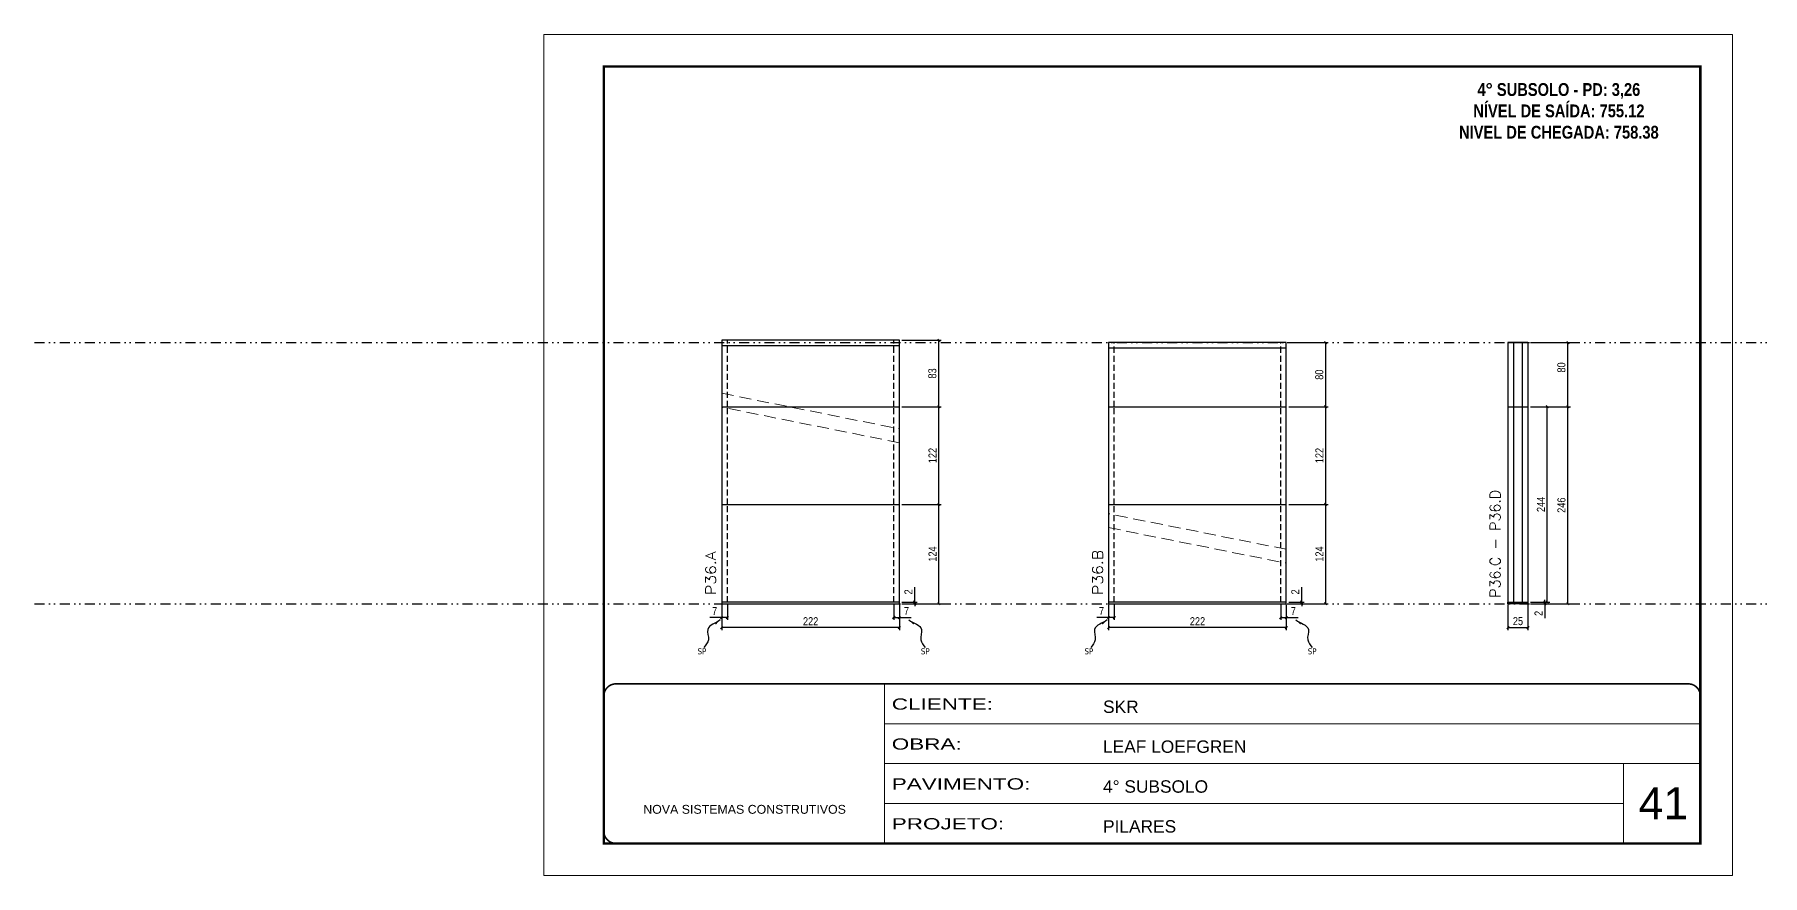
# Model space of a CAD drawing. Header units: millimetres. Extents: x 13777 to 27878, y -21631 to 6985.
# Drawn here: x 13777 to 15936, y -5551 to -4501 of the extents above; entities that cross this region are included whole.
import ezdxf

# ---------------------------------------------------------------- set-up
doc = ezdxf.new("R2010")
doc.units = ezdxf.units.MM
for name, pattern in [('CONTINUO', [0]), ('DASHED', [0.75, 0.5, -0.25]), ('DIVIDE2', [0.625, 0.25, -0.125, 0, -0.125, 0, -0.125]), ('HIDDEN', [0.375, 0.25, -0.125])]:
    doc.linetypes.add(name, pattern=pattern)
for name, color, linetype, lineweight in [('CARIMBO', 255, 'Continuous', 9), ('Folhas', 255, 'Continuous', 9), ('Hachura', 251, 'Continuous', 9), ('SARRAFO DE PRESSAO', 251, 'DASHED', 9), ('Texto Seção', 7, 'Continuous', 15)]:
    doc.layers.add(name, color=color, linetype=linetype, lineweight=lineweight)
for name, color, linetype in [('COTA', 241, 'Continuous'), ('NOMENCLATURA', 7, 'Continuous'), ('Nível', 160, 'Continuous'), ('Painéis', 200, 'Continuous'), ('SARR_2.2x7', 40, 'Continuous'), ('Sarrafo de Pressão', 42, 'HIDDEN'), ('texto', 7, 'Continuous')]:
    doc.layers.add(name, color=color, linetype=linetype)
doc.styles.add('ARIAL', font='arial.ttf')
doc.styles.add('COTA TECNICA', font='techl___.ttf', dxfattribs={"height": 10})
doc.styles.add('COTA TECNICA-50', font='techl___.ttf', dxfattribs={"height": 10})
doc.styles.add('REGUA-120', font='ROMANS.shx', dxfattribs={"height": 15})
doc.styles.add('ROMANC', font='techb___.ttf', dxfattribs={"height": 2.5})
doc.styles.get("Standard").update_dxf_attribs({"font": 'arial.ttf'})
doc.styles.add('Tecnologia', font='')
doc.styles.get('Tecnologia').set_extended_font_data('Forgotten Futurist')
doc.dimstyles.new('COTA PAINEL-50', dxfattribs={"dimtxt": 10, "dimasz": 3, "dimexe": 3, "dimexo": 3, "dimgap": 3, "dimtad": 1, "dimdec": 1, "dimzin": 12, "dimdsep": 46, "dimtxsty": 'COTA TECNICA-50', "dimblk1": 'OBLIQUE', "dimblk2": 'OBLIQUE', "dimsah": 1, "dimcen": 0.9, "dimclrd": 4, "dimclre": 4, "dimclrt": 240, "dimadec": 1, "dimazin": 3, "dimtfac": 1, "dimtdec": 1, "dimtmove": 0, "dimatfit": 3, "dimfxl": 1, "dimtolj": 1, "dimtzin": 12, "dimarcsym": 0})
doc.dimstyles.new('PAINEL', dxfattribs={"dimtxt": 10, "dimasz": 3, "dimexe": 3, "dimexo": 3, "dimgap": 3, "dimtad": 1, "dimdec": 1, "dimzin": 12, "dimdsep": 46, "dimtxsty": 'COTA TECNICA', "dimblk1": 'OBLIQUE', "dimblk2": 'OBLIQUE', "dimsah": 1, "dimcen": 0.9, "dimclrd": 4, "dimclre": 4, "dimclrt": 240, "dimadec": 1, "dimazin": 3, "dimtfac": 1, "dimtdec": 1, "dimtmove": 0, "dimatfit": 3, "dimfxl": 1, "dimtolj": 1, "dimtzin": 12, "dimarcsym": 0})
doc.dimstyles.get("Standard").update_dxf_attribs({"dimtxt": 0.18, "dimasz": 0.18, "dimexe": 0.18, "dimexo": 0.0625, "dimgap": 0.09, "dimtad": 0, "dimtih": 1, "dimtoh": 1, "dimdec": 4, "dimzin": 0, "dimdsep": 46, "dimtxsty": 'Standard', "dimcen": 0.09, "dimadec": 0, "dimazin": 0, "dimtfac": 1, "dimtdec": 4, "dimtofl": 0, "dimtmove": 0, "dimatfit": 3, "dimfxl": 1, "dimtolj": 1, "dimtzin": 0, "dimarcsym": 0})

# ---------------------------------------------------------------- blocks, each defined once
blk = doc.blocks.new('9999999999')
at = {"color": 30, "linetype": 'CONTINUO'}
for p, q in [((98564.6, 34230.2), (98564.6, 34429.4)), ((98564.6, 34379.6), (99584, 34379.6)), ((98564.6, 34329.8), (99488, 34329.8)), ((99584, 34329.8), (99488, 34329.8)), ((99488, 34329.8), (99488, 34230.2)), ((98564.6, 34280), (99488, 34280))]:
    blk.add_line(p, q, dxfattribs=at)
at = {"color": 30, "linetype": 'CONTINUO', "const_width": 2}
blk.add_lwpolyline([(99584, 34230.2), (99584, 34414.4, 0.414214), (99569, 34429.4), (98229, 34429.4, 0.414214), (98214, 34414.4), (98214, 34245.2, 0.414214), (98229, 34230.2), (99584, 34230.2)], format="xyb", dxfattribs=at)
at = {"layer": 'Folhas'}
blk.add_lwpolyline([(98139, 34190.2), (99624, 34190.2), (99624, 35240.2), (98139, 35240.2)], close=True, dxfattribs=at)
at = {"layer": 'Folhas', "color": 30, "const_width": 3}
blk.add_lwpolyline([(98214, 34230.2), (99584, 34230.2), (99584, 35200.2), (98214, 35200.2)], close=True, dxfattribs=at)
at = {"color": 7, "linetype": 'Continuous', "ltscale": 5, "style": 'ARIAL'}
for s, height, p in [('SKR', 15.48, (98837.7, 34393.1)), ('LEAF LOEFGREN', 15.483, (98837.7, 34343.3)), ('4° SUBSOLO', 15.48, (98837.7, 34293.5)), ('NOVA SISTEMAS CONSTRUTIVOS', 11.059, (98263.2, 34267.2)), ('PILARES', 15.48, (98837.7, 34243.7))]:
    blk.add_text(s, height=height, dxfattribs=at).set_placement(p)
at = {"layer": 'Folhas', "color": 7, "style": 'Tecnologia', "width": 1.5}
for s, p in [('CLIENTE:', (98573.7, 34397.2)), ('OBRA:', (98573.7, 34347.3)), ('PAVIMENTO:', (98573.7, 34297.5)), ('PROJETO:', (98573.7, 34247.7))]:
    blk.add_text(s, height=14, dxfattribs=at).set_placement(p)
blk = doc.blocks.new('_Oblique')
at = {"color": 0, "linetype": 'ByBlock', "lineweight": -2}
blk.add_line((-0.5, -0.5), (0.5, 0.5), dxfattribs=at)
blk = doc.blocks.new('*D1017')
at = {"layer": 'COTA', "color": 4, "lineweight": -2, "transparency": 16777216}
for p, q in [((14635.8, -5212.7), (14635.8, -5244.6)), ((14857.8, -5212.7), (14857.8, -5244.6)), ((14857.8, -5241.6), (14635.8, -5241.6))]:
    blk.add_line(p, q, dxfattribs=at)
at = {"layer": 'Defpoints', "color": 0, "transparency": 16777216}
for p in [(14635.8, -5209.7), (14857.8, -5209.7), (14635.8, -5241.6)]:
    blk.add_point(p, dxfattribs=at)
at = {"layer": 'COTA', "color": 4, "lineweight": -2, "transparency": 16777216, "xscale": 3, "yscale": 3, "zscale": 3, "rotation": 180}
blk.add_blockref('_Oblique', (14635.8, -5241.6), dxfattribs=at)
at = {"layer": 'COTA', "color": 4, "lineweight": -2, "transparency": 16777216, "xscale": 3, "yscale": 3, "zscale": 3}
blk.add_blockref('_Oblique', (14857.8, -5241.6), dxfattribs=at)
at = {"layer": 'COTA', "color": 240, "transparency": 16777216, "insert": (14746.8, -5233.6), "char_height": 10, "attachment_point": 5, "style": 'COTA TECNICA'}
blk.add_mtext('\\A1;222', dxfattribs=at)
blk = doc.blocks.new('*D1018')
at = {"layer": 'COTA', "color": 4, "lineweight": -2, "transparency": 16777216}
for p, q in [((14850.8, -5212.7), (14850.8, -5232)), ((14857.8, -5214.7), (14857.8, -5232)), ((14850.8, -5229), (14857.8, -5229)), ((14857.8, -5229), (14872.5, -5229))]:
    blk.add_line(p, q, dxfattribs=at)
at = {"layer": 'Defpoints', "color": 0, "transparency": 16777216}
for p in [(14850.8, -5209.7), (14857.8, -5211.7), (14857.8, -5229)]:
    blk.add_point(p, dxfattribs=at)
at = {"layer": 'COTA', "color": 4, "lineweight": -2, "transparency": 16777216, "xscale": 3, "yscale": 3, "zscale": 3, "rotation": 180}
blk.add_blockref('_Oblique', (14850.8, -5229), dxfattribs=at)
at = {"layer": 'COTA', "color": 4, "lineweight": -2, "transparency": 16777216, "xscale": 3, "yscale": 3, "zscale": 3}
blk.add_blockref('_Oblique', (14857.8, -5229), dxfattribs=at)
at = {"layer": 'COTA', "color": 240, "transparency": 16777216, "insert": (14866.6, -5220.9), "char_height": 10, "attachment_point": 5, "style": 'COTA TECNICA-50'}
blk.add_mtext('\\A1;7', dxfattribs=at)
blk = doc.blocks.new('*D1019')
at = {"layer": 'COTA', "color": 4, "lineweight": -2, "transparency": 16777216}
for p, q in [((14635.8, -5214.7), (14635.8, -5232)), ((14642.8, -5212.7), (14642.8, -5232)), ((14635.8, -5229), (14621, -5229)), ((14642.8, -5229), (14635.8, -5229))]:
    blk.add_line(p, q, dxfattribs=at)
at = {"layer": 'Defpoints', "color": 0, "transparency": 16777216}
for p in [(14635.8, -5211.7), (14642.8, -5209.7), (14635.8, -5229)]:
    blk.add_point(p, dxfattribs=at)
at = {"layer": 'COTA', "color": 4, "lineweight": -2, "transparency": 16777216, "xscale": 3, "yscale": 3, "zscale": 3, "rotation": 180}
blk.add_blockref('_Oblique', (14635.8, -5229), dxfattribs=at)
at = {"layer": 'COTA', "color": 4, "lineweight": -2, "transparency": 16777216, "xscale": 3, "yscale": 3, "zscale": 3}
blk.add_blockref('_Oblique', (14642.8, -5229), dxfattribs=at)
at = {"layer": 'COTA', "color": 240, "transparency": 16777216, "insert": (14626.9, -5220.9), "char_height": 10, "attachment_point": 5, "style": 'COTA TECNICA-50'}
blk.add_mtext('\\A1;7', dxfattribs=at)
blk = doc.blocks.new('*D1020')
at = {"layer": 'COTA', "color": 4, "lineweight": -2, "transparency": 16777216}
for p, q in [((14877, -5209.7), (14877, -5190.9)), ((14860.8, -5209.7), (14880, -5209.7)), ((14860.8, -5211.7), (14880, -5211.7)), ((14877, -5211.7), (14877, -5209.7)), ((14877, -5211.7), (14877, -5214.7))]:
    blk.add_line(p, q, dxfattribs=at)
at = {"layer": 'Defpoints', "color": 0, "transparency": 16777216}
for p in [(14857.8, -5209.7), (14857.8, -5211.7), (14877, -5211.7)]:
    blk.add_point(p, dxfattribs=at)
at = {"layer": 'COTA', "color": 4, "lineweight": -2, "transparency": 16777216, "xscale": 3, "yscale": 3, "zscale": 3}
for p, rotation in [((14877, -5209.7), 270), ((14877, -5211.7), 90)]:
    blk.add_blockref('_Oblique', p, dxfattribs=dict(at, rotation=rotation))
at = {"layer": 'COTA', "color": 240, "transparency": 16777216, "insert": (14869, -5197), "char_height": 10, "attachment_point": 5, "rotation": 90, "style": 'COTA TECNICA-50'}
blk.add_mtext('\\A1;2', dxfattribs=at)
blk = doc.blocks.new('*D1021')
at = {"layer": 'COTA', "color": 4, "lineweight": -2, "transparency": 16777216}
for p, q in [((14860.8, -4965.7), (14910.1, -4965.7)), ((14907.1, -5087.7), (14907.1, -4965.7)), ((14860.8, -5087.7), (14910.1, -5087.7))]:
    blk.add_line(p, q, dxfattribs=at)
at = {"layer": 'Defpoints', "color": 0, "transparency": 16777216}
for p in [(14857.8, -4965.7), (14907.1, -4965.7), (14857.8, -5087.7)]:
    blk.add_point(p, dxfattribs=at)
at = {"layer": 'COTA', "color": 4, "lineweight": -2, "transparency": 16777216, "xscale": 3, "yscale": 3, "zscale": 3}
for p, rotation in [((14907.1, -4965.7), 90), ((14907.1, -5087.7), 270)]:
    blk.add_blockref('_Oblique', p, dxfattribs=dict(at, rotation=rotation))
at = {"layer": 'COTA', "color": 240, "transparency": 16777216, "insert": (14899.1, -5026.7), "char_height": 10, "attachment_point": 5, "rotation": 90, "style": 'COTA TECNICA-50'}
blk.add_mtext('\\A1;122', dxfattribs=at)
blk = doc.blocks.new('*D1022')
at = {"layer": 'COTA', "color": 4, "lineweight": -2, "transparency": 16777216}
for p, q in [((14860.8, -4882.7), (14910.1, -4882.7)), ((14907.1, -4965.7), (14907.1, -4882.7)), ((14860.8, -4965.7), (14910.1, -4965.7))]:
    blk.add_line(p, q, dxfattribs=at)
at = {"layer": 'Defpoints', "color": 0, "transparency": 16777216}
for p in [(14857.8, -4882.7), (14907.1, -4882.7), (14857.8, -4965.7)]:
    blk.add_point(p, dxfattribs=at)
at = {"layer": 'COTA', "color": 4, "lineweight": -2, "transparency": 16777216, "xscale": 3, "yscale": 3, "zscale": 3}
for p, rotation in [((14907.1, -4882.7), 90), ((14907.1, -4965.7), 270)]:
    blk.add_blockref('_Oblique', p, dxfattribs=dict(at, rotation=rotation))
at = {"layer": 'COTA', "color": 240, "transparency": 16777216, "insert": (14898.9, -4924.2), "char_height": 10, "attachment_point": 5, "rotation": 90, "style": 'COTA TECNICA-50'}
blk.add_mtext('\\A1;83', dxfattribs=at)
blk = doc.blocks.new('*D1023')
at = {"layer": 'COTA', "color": 4, "linetype": 'ByBlock', "lineweight": -2, "transparency": 16777216}
for p, q in [((14860.8, -5087.7), (14910.1, -5087.7)), ((14907.1, -5211.7), (14907.1, -5087.7)), ((14860.8, -5211.7), (14910.1, -5211.7))]:
    blk.add_line(p, q, dxfattribs=at)
at = {"layer": 'Defpoints', "color": 0, "linetype": 'ByBlock', "transparency": 16777216}
for p in [(14857.8, -5087.7), (14907.1, -5087.7), (14857.8, -5211.7)]:
    blk.add_point(p, dxfattribs=at)
at = {"layer": 'COTA', "color": 4, "linetype": 'ByBlock', "lineweight": -2, "transparency": 16777216, "xscale": 3, "yscale": 3, "zscale": 3}
for p, rotation in [((14907.1, -5087.7), 90), ((14907.1, -5211.7), 270)]:
    blk.add_blockref('_Oblique', p, dxfattribs=dict(at, rotation=rotation))
at = {"layer": 'COTA', "color": 240, "linetype": 'ByBlock', "transparency": 16777216, "insert": (14899.1, -5149.7), "char_height": 10, "attachment_point": 5, "rotation": 90, "style": 'COTA TECNICA'}
blk.add_mtext('\\A1;124', dxfattribs=at)
blk = doc.blocks.new('*D1024')
at = {"layer": 'COTA', "color": 4, "linetype": 'ByBlock', "lineweight": -2, "transparency": 16777216}
for p, q in [((14860.8, -5087.7), (14910.1, -5087.7)), ((14907.1, -5211.7), (14907.1, -5087.7)), ((14860.8, -5211.7), (14910.1, -5211.7))]:
    blk.add_line(p, q, dxfattribs=at)
at = {"layer": 'Defpoints', "color": 0, "linetype": 'ByBlock', "transparency": 16777216}
for p in [(14857.8, -5087.7), (14907.1, -5087.7), (14857.8, -5211.7)]:
    blk.add_point(p, dxfattribs=at)
at = {"layer": 'COTA', "color": 4, "linetype": 'ByBlock', "lineweight": -2, "transparency": 16777216, "xscale": 3, "yscale": 3, "zscale": 3}
for p, rotation in [((14907.1, -5087.7), 90), ((14907.1, -5211.7), 270)]:
    blk.add_blockref('_Oblique', p, dxfattribs=dict(at, rotation=rotation))
at = {"layer": 'COTA', "color": 240, "linetype": 'ByBlock', "transparency": 16777216, "insert": (14899.1, -5149.7), "char_height": 10, "attachment_point": 5, "rotation": 90, "style": 'COTA TECNICA'}
blk.add_mtext('\\A1;124', dxfattribs=at)
blk = doc.blocks.new('*D1025')
at = {"layer": 'COTA', "color": 4, "lineweight": -2, "transparency": 16777216}
for p, q in [((15119.2, -5212.7), (15119.2, -5244.6)), ((15341.2, -5212.7), (15341.2, -5244.6)), ((15341.2, -5241.6), (15119.2, -5241.6))]:
    blk.add_line(p, q, dxfattribs=at)
at = {"layer": 'Defpoints', "color": 0, "transparency": 16777216}
for p in [(15119.2, -5209.7), (15341.2, -5209.7), (15119.2, -5241.6)]:
    blk.add_point(p, dxfattribs=at)
at = {"layer": 'COTA', "color": 4, "lineweight": -2, "transparency": 16777216, "xscale": 3, "yscale": 3, "zscale": 3, "rotation": 180}
blk.add_blockref('_Oblique', (15119.2, -5241.6), dxfattribs=at)
at = {"layer": 'COTA', "color": 4, "lineweight": -2, "transparency": 16777216, "xscale": 3, "yscale": 3, "zscale": 3}
blk.add_blockref('_Oblique', (15341.2, -5241.6), dxfattribs=at)
at = {"layer": 'COTA', "color": 240, "transparency": 16777216, "insert": (15230.2, -5233.6), "char_height": 10, "attachment_point": 5, "style": 'COTA TECNICA'}
blk.add_mtext('\\A1;222', dxfattribs=at)
blk = doc.blocks.new('*D1026')
at = {"layer": 'COTA', "color": 4, "lineweight": -2, "transparency": 16777216}
for p, q in [((15334.2, -5212.7), (15334.2, -5232)), ((15341.2, -5214.7), (15341.2, -5232)), ((15334.2, -5229), (15341.2, -5229)), ((15341.2, -5229), (15355.9, -5229))]:
    blk.add_line(p, q, dxfattribs=at)
at = {"layer": 'Defpoints', "color": 0, "transparency": 16777216}
for p in [(15334.2, -5209.7), (15341.2, -5211.7), (15341.2, -5229)]:
    blk.add_point(p, dxfattribs=at)
at = {"layer": 'COTA', "color": 4, "lineweight": -2, "transparency": 16777216, "xscale": 3, "yscale": 3, "zscale": 3, "rotation": 180}
blk.add_blockref('_Oblique', (15334.2, -5229), dxfattribs=at)
at = {"layer": 'COTA', "color": 4, "lineweight": -2, "transparency": 16777216, "xscale": 3, "yscale": 3, "zscale": 3}
blk.add_blockref('_Oblique', (15341.2, -5229), dxfattribs=at)
at = {"layer": 'COTA', "color": 240, "transparency": 16777216, "insert": (15350, -5220.9), "char_height": 10, "attachment_point": 5, "style": 'COTA TECNICA-50'}
blk.add_mtext('\\A1;7', dxfattribs=at)
blk = doc.blocks.new('*D1027')
at = {"layer": 'COTA', "color": 4, "lineweight": -2, "transparency": 16777216}
for p, q in [((15119.2, -5214.7), (15119.2, -5232)), ((15126.2, -5212.7), (15126.2, -5232)), ((15119.2, -5229), (15104.4, -5229)), ((15126.2, -5229), (15119.2, -5229))]:
    blk.add_line(p, q, dxfattribs=at)
at = {"layer": 'Defpoints', "color": 0, "transparency": 16777216}
for p in [(15119.2, -5211.7), (15126.2, -5209.7), (15119.2, -5229)]:
    blk.add_point(p, dxfattribs=at)
at = {"layer": 'COTA', "color": 4, "lineweight": -2, "transparency": 16777216, "xscale": 3, "yscale": 3, "zscale": 3, "rotation": 180}
blk.add_blockref('_Oblique', (15119.2, -5229), dxfattribs=at)
at = {"layer": 'COTA', "color": 4, "lineweight": -2, "transparency": 16777216, "xscale": 3, "yscale": 3, "zscale": 3}
blk.add_blockref('_Oblique', (15126.2, -5229), dxfattribs=at)
at = {"layer": 'COTA', "color": 240, "transparency": 16777216, "insert": (15110.3, -5220.9), "char_height": 10, "attachment_point": 5, "style": 'COTA TECNICA-50'}
blk.add_mtext('\\A1;7', dxfattribs=at)
blk = doc.blocks.new('*D1028')
at = {"layer": 'COTA', "color": 4, "lineweight": -2, "transparency": 16777216}
for p, q in [((15360.4, -5209.7), (15360.4, -5190.9)), ((15344.2, -5209.7), (15363.4, -5209.7)), ((15344.2, -5211.7), (15363.4, -5211.7)), ((15360.4, -5211.7), (15360.4, -5209.7)), ((15360.4, -5211.7), (15360.4, -5214.7))]:
    blk.add_line(p, q, dxfattribs=at)
at = {"layer": 'Defpoints', "color": 0, "transparency": 16777216}
for p in [(15341.2, -5209.7), (15341.2, -5211.7), (15360.4, -5211.7)]:
    blk.add_point(p, dxfattribs=at)
at = {"layer": 'COTA', "color": 4, "lineweight": -2, "transparency": 16777216, "xscale": 3, "yscale": 3, "zscale": 3}
for p, rotation in [((15360.4, -5209.7), 270), ((15360.4, -5211.7), 90)]:
    blk.add_blockref('_Oblique', p, dxfattribs=dict(at, rotation=rotation))
at = {"layer": 'COTA', "color": 240, "transparency": 16777216, "insert": (15352.4, -5197), "char_height": 10, "attachment_point": 5, "rotation": 90, "style": 'COTA TECNICA-50'}
blk.add_mtext('\\A1;2', dxfattribs=at)
blk = doc.blocks.new('*D1029')
at = {"layer": 'COTA', "color": 4, "lineweight": -2, "transparency": 16777216}
for p, q in [((15344.2, -4965.7), (15393.5, -4965.7)), ((15390.5, -5087.7), (15390.5, -4965.7)), ((15344.2, -5087.7), (15393.5, -5087.7))]:
    blk.add_line(p, q, dxfattribs=at)
at = {"layer": 'Defpoints', "color": 0, "transparency": 16777216}
for p in [(15341.2, -4965.7), (15390.5, -4965.7), (15341.2, -5087.7)]:
    blk.add_point(p, dxfattribs=at)
at = {"layer": 'COTA', "color": 4, "lineweight": -2, "transparency": 16777216, "xscale": 3, "yscale": 3, "zscale": 3}
for p, rotation in [((15390.5, -4965.7), 90), ((15390.5, -5087.7), 270)]:
    blk.add_blockref('_Oblique', p, dxfattribs=dict(at, rotation=rotation))
at = {"layer": 'COTA', "color": 240, "transparency": 16777216, "insert": (15382.5, -5026.7), "char_height": 10, "attachment_point": 5, "rotation": 90, "style": 'COTA TECNICA-50'}
blk.add_mtext('\\A1;122', dxfattribs=at)
blk = doc.blocks.new('*D1030')
at = {"layer": 'COTA', "color": 4, "lineweight": -2, "transparency": 16777216}
for p, q in [((15344.2, -4885.7), (15393.5, -4885.7)), ((15390.5, -4965.7), (15390.5, -4885.7)), ((15344.2, -4965.7), (15393.5, -4965.7))]:
    blk.add_line(p, q, dxfattribs=at)
at = {"layer": 'Defpoints', "color": 0, "transparency": 16777216}
for p in [(15341.2, -4885.7), (15390.5, -4885.7), (15341.2, -4965.7)]:
    blk.add_point(p, dxfattribs=at)
at = {"layer": 'COTA', "color": 4, "lineweight": -2, "transparency": 16777216, "xscale": 3, "yscale": 3, "zscale": 3}
for p, rotation in [((15390.5, -4885.7), 90), ((15390.5, -4965.7), 270)]:
    blk.add_blockref('_Oblique', p, dxfattribs=dict(at, rotation=rotation))
at = {"layer": 'COTA', "color": 240, "transparency": 16777216, "insert": (15382.4, -4925.7), "char_height": 10, "attachment_point": 5, "rotation": 90, "style": 'COTA TECNICA-50'}
blk.add_mtext('\\A1;80', dxfattribs=at)
blk = doc.blocks.new('*D1031')
at = {"layer": 'COTA', "color": 4, "linetype": 'ByBlock', "lineweight": -2, "transparency": 16777216}
for p, q in [((15344.2, -5087.7), (15393.5, -5087.7)), ((15390.5, -5211.7), (15390.5, -5087.7)), ((15344.2, -5211.7), (15393.5, -5211.7))]:
    blk.add_line(p, q, dxfattribs=at)
at = {"layer": 'Defpoints', "color": 0, "linetype": 'ByBlock', "transparency": 16777216}
for p in [(15341.2, -5087.7), (15390.5, -5087.7), (15341.2, -5211.7)]:
    blk.add_point(p, dxfattribs=at)
at = {"layer": 'COTA', "color": 4, "linetype": 'ByBlock', "lineweight": -2, "transparency": 16777216, "xscale": 3, "yscale": 3, "zscale": 3}
for p, rotation in [((15390.5, -5087.7), 90), ((15390.5, -5211.7), 270)]:
    blk.add_blockref('_Oblique', p, dxfattribs=dict(at, rotation=rotation))
at = {"layer": 'COTA', "color": 240, "linetype": 'ByBlock', "transparency": 16777216, "insert": (15382.5, -5149.7), "char_height": 10, "attachment_point": 5, "rotation": 90, "style": 'COTA TECNICA'}
blk.add_mtext('\\A1;124', dxfattribs=at)
blk = doc.blocks.new('*D1032')
at = {"layer": 'COTA', "color": 4, "linetype": 'ByBlock', "lineweight": -2, "transparency": 16777216}
for p, q in [((15344.2, -5087.7), (15393.5, -5087.7)), ((15390.5, -5211.7), (15390.5, -5087.7)), ((15344.2, -5211.7), (15393.5, -5211.7))]:
    blk.add_line(p, q, dxfattribs=at)
at = {"layer": 'Defpoints', "color": 0, "linetype": 'ByBlock', "transparency": 16777216}
for p in [(15341.2, -5087.7), (15390.5, -5087.7), (15341.2, -5211.7)]:
    blk.add_point(p, dxfattribs=at)
at = {"layer": 'COTA', "color": 4, "linetype": 'ByBlock', "lineweight": -2, "transparency": 16777216, "xscale": 3, "yscale": 3, "zscale": 3}
for p, rotation in [((15390.5, -5087.7), 90), ((15390.5, -5211.7), 270)]:
    blk.add_blockref('_Oblique', p, dxfattribs=dict(at, rotation=rotation))
at = {"layer": 'COTA', "color": 240, "linetype": 'ByBlock', "transparency": 16777216, "insert": (15382.5, -5149.7), "char_height": 10, "attachment_point": 5, "rotation": 90, "style": 'COTA TECNICA'}
blk.add_mtext('\\A1;124', dxfattribs=at)
blk = doc.blocks.new('*D1033')
at = {"layer": 'COTA', "color": 4, "lineweight": -2, "transparency": 16777216}
for p, q in [((15618.1, -5212.7), (15618.1, -5244.6)), ((15643.1, -5212.7), (15643.1, -5244.6)), ((15618.1, -5241.6), (15643.1, -5241.6))]:
    blk.add_line(p, q, dxfattribs=at)
at = {"layer": 'Defpoints', "color": 0, "transparency": 16777216}
for p in [(15618.1, -5209.7), (15643.1, -5209.7), (15643.1, -5241.6)]:
    blk.add_point(p, dxfattribs=at)
at = {"layer": 'COTA', "color": 4, "lineweight": -2, "transparency": 16777216, "xscale": 3, "yscale": 3, "zscale": 3, "rotation": 180}
blk.add_blockref('_Oblique', (15618.1, -5241.6), dxfattribs=at)
at = {"layer": 'COTA', "color": 4, "lineweight": -2, "transparency": 16777216, "xscale": 3, "yscale": 3, "zscale": 3}
blk.add_blockref('_Oblique', (15643.1, -5241.6), dxfattribs=at)
at = {"layer": 'COTA', "color": 240, "transparency": 16777216, "insert": (15630.6, -5233.5), "char_height": 10, "attachment_point": 5, "style": 'COTA TECNICA'}
blk.add_mtext('\\A1;25', dxfattribs=at)
blk = doc.blocks.new('*D1034')
at = {"layer": 'COTA', "color": 4, "lineweight": -2, "transparency": 16777216}
for p, q in [((15646.1, -5209.7), (15667.3, -5209.7)), ((15646.1, -5211.7), (15667.3, -5211.7)), ((15664.3, -5209.7), (15664.3, -5206.7)), ((15664.3, -5209.7), (15664.3, -5211.7)), ((15664.3, -5211.7), (15664.3, -5229.9))]:
    blk.add_line(p, q, dxfattribs=at)
at = {"layer": 'Defpoints', "color": 0, "transparency": 16777216}
for p in [(15643.1, -5209.7), (15643.1, -5211.7), (15664.3, -5209.7)]:
    blk.add_point(p, dxfattribs=at)
at = {"layer": 'COTA', "color": 4, "lineweight": -2, "transparency": 16777216, "xscale": 3, "yscale": 3, "zscale": 3}
for p, rotation in [((15664.3, -5209.7), 270), ((15664.3, -5211.7), 90)]:
    blk.add_blockref('_Oblique', p, dxfattribs=dict(at, rotation=rotation))
at = {"layer": 'COTA', "color": 240, "transparency": 16777216, "insert": (15656.3, -5223.8), "char_height": 10, "attachment_point": 5, "rotation": 90, "style": 'COTA TECNICA-50'}
blk.add_mtext('\\A1;2', dxfattribs=at)
blk = doc.blocks.new('*D1035')
at = {"layer": 'COTA', "color": 4, "lineweight": -2, "transparency": 16777216}
for p, q in [((15646.1, -4965.7), (15696.1, -4965.7)), ((15693.1, -5211.7), (15693.1, -4965.7)), ((15646.1, -5211.7), (15696.1, -5211.7))]:
    blk.add_line(p, q, dxfattribs=at)
at = {"layer": 'Defpoints', "color": 0, "transparency": 16777216}
for p in [(15643.1, -4965.7), (15693.1, -4965.7), (15643.1, -5211.7)]:
    blk.add_point(p, dxfattribs=at)
at = {"layer": 'COTA', "color": 4, "lineweight": -2, "transparency": 16777216, "xscale": 3, "yscale": 3, "zscale": 3}
for p, rotation in [((15693.1, -4965.7), 90), ((15693.1, -5211.7), 270)]:
    blk.add_blockref('_Oblique', p, dxfattribs=dict(at, rotation=rotation))
at = {"layer": 'COTA', "color": 240, "transparency": 16777216, "insert": (15685, -5088.7), "char_height": 10, "attachment_point": 5, "rotation": 90, "style": 'COTA TECNICA-50'}
blk.add_mtext('\\A1;246', dxfattribs=at)
blk = doc.blocks.new('*D1036')
at = {"layer": 'COTA', "color": 4, "lineweight": -2, "transparency": 16777216}
for p, q in [((15646.1, -4965.7), (15670.3, -4965.7)), ((15667.3, -5209.7), (15667.3, -4965.7)), ((15646.1, -5209.7), (15670.3, -5209.7))]:
    blk.add_line(p, q, dxfattribs=at)
at = {"layer": 'Defpoints', "color": 0, "transparency": 16777216}
for p in [(15643.1, -4965.7), (15667.3, -4965.7), (15643.1, -5209.7)]:
    blk.add_point(p, dxfattribs=at)
at = {"layer": 'COTA', "color": 4, "lineweight": -2, "transparency": 16777216, "xscale": 3, "yscale": 3, "zscale": 3}
for p, rotation in [((15667.3, -4965.7), 90), ((15667.3, -5209.7), 270)]:
    blk.add_blockref('_Oblique', p, dxfattribs=dict(at, rotation=rotation))
at = {"layer": 'COTA', "color": 240, "transparency": 16777216, "insert": (15659.3, -5087.7), "char_height": 10, "attachment_point": 5, "rotation": 90, "style": 'COTA TECNICA'}
blk.add_mtext('\\A1;244', dxfattribs=at)
blk = doc.blocks.new('*D1037')
at = {"layer": 'COTA', "color": 4, "lineweight": -2, "transparency": 16777216}
for p, q in [((15646.1, -4885.7), (15696.1, -4885.7)), ((15693.1, -4965.7), (15693.1, -4885.7)), ((15646.1, -4965.7), (15696.1, -4965.7))]:
    blk.add_line(p, q, dxfattribs=at)
at = {"layer": 'Defpoints', "color": 0, "transparency": 16777216}
for p in [(15643.1, -4885.7), (15693.1, -4885.7), (15643.1, -4965.7)]:
    blk.add_point(p, dxfattribs=at)
at = {"layer": 'COTA', "color": 4, "lineweight": -2, "transparency": 16777216, "xscale": 3, "yscale": 3, "zscale": 3}
for p, rotation in [((15693.1, -4885.7), 90), ((15693.1, -4965.7), 270)]:
    blk.add_blockref('_Oblique', p, dxfattribs=dict(at, rotation=rotation))
at = {"layer": 'COTA', "color": 240, "transparency": 16777216, "insert": (15684.9, -4916.7), "char_height": 10, "attachment_point": 5, "rotation": 90, "style": 'COTA TECNICA'}
blk.add_mtext('\\A1;80', dxfattribs=at)

msp = doc.modelspace()

# ---------------------------------------------------------------- linework, layer by layer
at = {"layer": 'Hachura', "linetype": 'DASHED', "ltscale": 30}
for points in [[(14635.78, -4966.32), (14635.78, -4948.98), (14857.78, -4993.38), (14857.78, -5010.72), (14635.78, -4966.32)], [(15341.17, -5161.12), (15341.17, -5143.78), (15119.17, -5099.38), (15119.17, -5116.72), (15341.17, -5161.12)]]:
    msp.add_lwpolyline(points, dxfattribs=at)
at = {"layer": 'Nível', "color": 4, "linetype": 'DIVIDE2', "ltscale": 50}
for p, q in [((13777.11, -4885.74), (21531.15, -4885.74)), ((13777.11, -5211.74), (21531.15, -5211.74))]:
    msp.add_line(p, q, dxfattribs=at)
at = {"layer": 'Painéis'}
for p, q in [((14857.78, -4882.74), (14635.78, -4882.74)), ((14635.78, -4882.74), (14635.78, -5209.74)), ((14857.78, -5209.74), (14857.78, -4882.74)), ((15341.17, -4885.74), (15119.17, -4885.74)), ((15119.17, -4885.74), (15119.17, -5209.74)), ((15341.17, -5209.74), (15341.17, -4885.74)), ((15618.08, -4885.74), (15618.08, -5209.74)), ((15618.08, -4885.74), (15643.08, -4885.74)), ((15643.08, -4885.74), (15618.08, -4885.74)), ((15643.08, -4885.74), (15643.08, -5209.74)), ((14635.78, -4965.74), (14857.78, -4965.74)), ((15119.17, -4965.74), (15341.17, -4965.74)), ((15618.08, -4965.74), (15643.08, -4965.74)), ((14635.78, -5087.74), (14857.78, -5087.74)), ((15119.17, -5087.74), (15341.17, -5087.74)), ((15618.08, -5209.74), (15643.08, -5209.74)), ((15618.08, -5209.74), (15643.08, -5209.74)), ((15618.08, -5211.74), (15618.08, -5209.74)), ((15643.08, -5211.74), (15618.08, -5211.74)), ((15643.08, -5209.74), (15643.08, -5211.74))]:
    msp.add_line(p, q, dxfattribs=at)
for points in [[(14857.78, -5209.74), (14635.78, -5209.74), (14635.78, -5211.74), (14857.78, -5211.74)], [(15341.17, -5209.74), (15119.17, -5209.74), (15119.17, -5211.74), (15341.17, -5211.74)]]:
    msp.add_lwpolyline(points, close=True, dxfattribs=at)
at = {"layer": 'SARR_2.2x7'}
for p, q in [((14857.78, -4889.74), (14635.78, -4889.74)), ((15341.17, -4892.74), (15119.17, -4892.74)), ((15625.08, -4885.74), (15625.08, -4965.74)), ((15636.08, -4885.74), (15636.08, -4965.74)), ((15625.08, -4965.74), (15625.08, -5209.74)), ((15636.08, -4965.74), (15636.08, -5209.74))]:
    msp.add_line(p, q, dxfattribs=at)
at = {"layer": 'Sarrafo de Pressão', "ltscale": 30}
for p, q in [((14642.78, -4965.74), (14642.78, -4882.74)), ((14850.78, -4965.74), (14850.78, -4882.74)), ((15126.17, -4965.74), (15126.17, -4885.74)), ((15334.17, -4965.74), (15334.17, -4885.74)), ((14642.78, -5087.74), (14642.78, -4965.74)), ((14850.78, -5087.74), (14850.78, -4965.74)), ((15126.17, -5087.74), (15126.17, -4965.74)), ((15334.17, -5087.74), (15334.17, -4965.74)), ((14642.78, -5209.74), (14642.78, -5087.74)), ((14850.78, -5209.74), (14850.78, -5087.74)), ((15126.17, -5209.74), (15126.17, -5087.74)), ((15334.17, -5209.74), (15334.17, -5087.74))]:
    msp.add_line(p, q, dxfattribs=at)

# ---------------------------------------------------------------- block references
at = {"layer": 'SARRAFO DE PRESSAO', "color": 6, "linetype": 'ByBlock'}
msp.add_blockref('9999999999', (-83725.51, -39741.23), dxfattribs=at)

# ---------------------------------------------------------------- texts
at = {"layer": 'CARIMBO', "style": 'ARIAL'}
msp.add_text('41', height=40, dxfattribs=at).set_placement((15781.33, -5480.88))
at = {"layer": 'NOMENCLATURA', "color": 2, "insert": (15681.75, -4534.96), "char_height": 16, "attachment_point": 2, "style": 'ROMANC'}
msp.add_mtext_dynamic_manual_height_columns('\\P4° SUBSOLO - PD: 3,26\\PNÍVEL DE SAÍDA: 755.12\\PNIVEL DE CHEGADA: 758.38', width=300.2766, gutter_width=1, heights=[0], dxfattribs=at)
at = {"layer": 'texto', "color": 0, "char_height": 7.5, "attachment_point": 5}
for insert in [(14611, -5271.23), (14890.03, -5271.23), (15094.4, -5271.23), (15373.42, -5271.23)]:
    msp.add_mtext('{\\fTahoma|b0|i0|c0|p34;\\C4;SP}', dxfattribs=dict(at, insert=insert))
at = {"layer": 'Texto Seção', "style": 'REGUA-120', "width": 1.1}
for s, p in [('P36.A', (14628.53, -5200.98)), ('P36.B', (15111.92, -5200.98))]:
    msp.add_text(s, height=13, rotation=90, dxfattribs=at).set_placement(p)
at = {"layer": 'Texto Seção', "insert": (15608.62, -5204.33), "char_height": 13, "width": 370.6998, "attachment_point": 7, "rotation": 90, "style": 'REGUA-120'}
msp.add_mtext('P36.C - P36.D', dxfattribs=at)

# ---------------------------------------------------------------- dimensions: what is measured, and where the dimension line sits
at = {"layer": 'COTA'}
for base, p1, p2, angle, dimstyle, picture, middle in [((14907.15, -4882.74), (14857.78, -4965.74), (14857.78, -4882.74), 90, 'COTA PAINEL-50', '*D1022', (14898.9, -4924.24)), ((15390.54, -4885.74), (15341.17, -4965.74), (15341.17, -4885.74), 90, 'COTA PAINEL-50', '*D1030', (15382.42, -4925.74)), ((14907.15, -4965.74), (14857.78, -5087.74), (14857.78, -4965.74), 90, 'COTA PAINEL-50', '*D1021', (14899.09, -5026.74)), ((15390.54, -4965.74), (15341.17, -5087.74), (15341.17, -4965.74), 90, 'COTA PAINEL-50', '*D1029', (15382.48, -5026.74)), ((15693.06, -4965.74), (15643.08, -5211.74), (15643.08, -4965.74), 90, 'COTA PAINEL-50', '*D1035', (15684.96, -5088.74)), ((15667.34, -4965.74), (15643.08, -5209.74), (15643.08, -4965.74), 90, 'PAINEL', '*D1036', (15659.27, -5087.74)), ((14635.78, -5228.98), (14642.78, -5209.74), (14635.78, -5211.74), 180, 'COTA PAINEL-50', '*D1019', (14626.91, -5220.91)), ((15119.17, -5228.98), (15126.17, -5209.74), (15119.17, -5211.74), 180, 'COTA PAINEL-50', '*D1027', (15110.31, -5220.91))]:
    dim = msp.add_linear_dim(base=base, p1=p1, p2=p2, angle=angle, dimstyle=dimstyle, dxfattribs=at)
    dim.commit()
    dim.dimension.update_dxf_attribs({"geometry": picture, "text_midpoint": middle})
for base, p1, p2, dimstyle, picture, middle in [((15693.06, -4885.74), (15643.08, -4965.74), (15643.08, -4885.74), 'PAINEL', '*D1037', (15693.06, -4916.73)), ((14877.04, -5211.74), (14857.78, -5209.74), (14857.78, -5211.74), 'COTA PAINEL-50', '*D1020', (14877.04, -5196.99)), ((15360.43, -5211.74), (15341.17, -5209.74), (15341.17, -5211.74), 'COTA PAINEL-50', '*D1028', (15360.43, -5196.99)), ((15664.27, -5209.74), (15643.08, -5211.74), (15643.08, -5209.74), 'COTA PAINEL-50', '*D1034', (15664.27, -5223.8))]:
    dim = msp.add_linear_dim(base=base, p1=p1, p2=p2, angle=90, dimstyle=dimstyle, dxfattribs=at)
    dim.commit()
    dim.dimension.update_dxf_attribs({"geometry": picture, "text_midpoint": middle, "dimtype": 160})
at = {"layer": 'COTA', "linetype": 'ByBlock'}
for p1, p2, picture, middle in [((14857.78, -5211.74), (14857.78, -5087.74), '*D1023', (14899.07, -5149.74)), ((14857.78, -5211.74), (14857.78, -5087.74), '*D1024', (14899.07, -5149.74)), ((15341.17, -5211.74), (15341.17, -5087.74), '*D1031', (15382.47, -5149.74)), ((15341.17, -5211.74), (15341.17, -5087.74), '*D1032', (15382.47, -5149.74))]:
    dim = msp.add_aligned_dim(p1=p1, p2=p2, distance=-49.37, dimstyle='PAINEL', dxfattribs=at)
    dim.commit()
    dim.dimension.update_dxf_attribs({"geometry": picture, "text_midpoint": middle})
at = {"layer": 'COTA'}
for base, p1, p2, picture, middle in [((14635.78, -5241.63), (14857.78, -5209.74), (14635.78, -5209.74), '*D1017', (14746.78, -5233.63)), ((15119.17, -5241.63), (15341.17, -5209.74), (15119.17, -5209.74), '*D1025', (15230.17, -5233.63))]:
    dim = msp.add_linear_dim(base=base, p1=p1, p2=p2, angle=180, dimstyle='PAINEL', override={"dimarcsym": 2}, dxfattribs=at)
    dim.commit()
    dim.dimension.update_dxf_attribs({"geometry": picture, "text_midpoint": middle})
for base, p1, p2, picture, middle in [((14857.78, -5228.98), (14850.78, -5209.74), (14857.78, -5211.74), '*D1018', (14866.64, -5220.91)), ((15341.17, -5228.98), (15334.17, -5209.74), (15341.17, -5211.74), '*D1026', (15350.04, -5220.91))]:
    dim = msp.add_linear_dim(base=base, p1=p1, p2=p2, dimstyle='COTA PAINEL-50', dxfattribs=at)
    dim.commit()
    dim.dimension.update_dxf_attribs({"geometry": picture, "text_midpoint": middle})
dim = msp.add_linear_dim(base=(15643.08, -5241.63), p1=(15618.08, -5209.74), p2=(15643.08, -5209.74), dimstyle='PAINEL', override={"dimarcsym": 2}, dxfattribs=at)
dim.commit()
dim.dimension.update_dxf_attribs({"geometry": '*D1033', "text_midpoint": (15630.58, -5233.53)})

# ---------------------------------------------------------------- leaders
at = {"layer": 'COTA', "path_type": 1}
for points in [[(14633.95, -5231.92), (14618.16, -5243.76), (14619.09, -5256.76), (14613.54, -5266.54)], [(14869.61, -5231.92), (14885.39, -5243.76), (14884.47, -5256.76), (14890.02, -5266.54)], [(15117.34, -5231.92), (15101.56, -5243.76), (15102.48, -5256.76), (15096.93, -5266.54)], [(15353, -5231.92), (15368.79, -5243.76), (15367.86, -5256.76), (15373.41, -5266.54)]]:
    msp.add_leader(points, dimstyle='Standard', override={"dimasz": 8}, dxfattribs=at)

doc.saveas('drawing.dxf')
